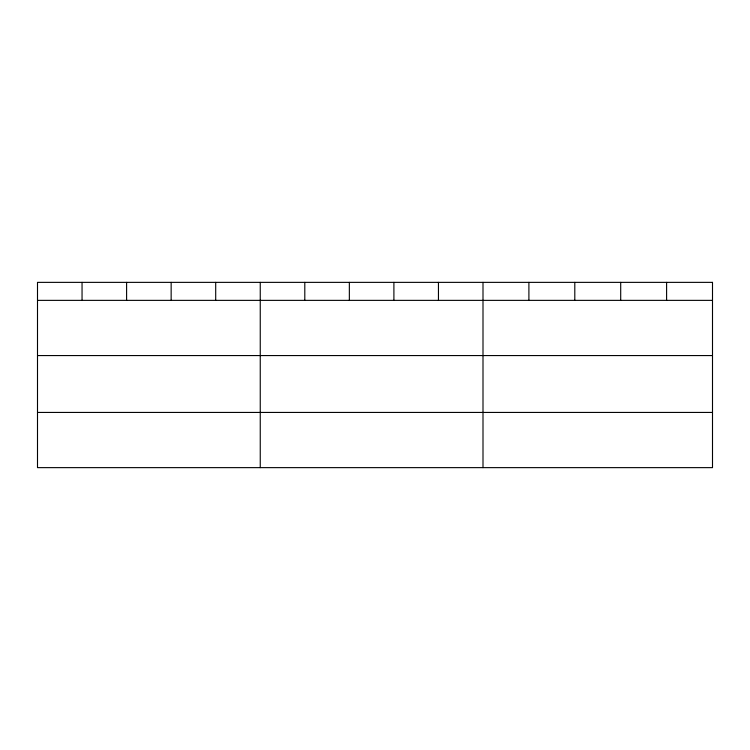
<?xml version="1.0" encoding="UTF-8"?>
<svg xmlns="http://www.w3.org/2000/svg" width="750" height="750" viewBox="0 0 750 750"><rect width="100%" height="100%" fill="white"/><g stroke="black" fill="none" stroke-linecap="round" stroke-linejoin="round"><path stroke-width="1.12" d="M37.5 300.366L712.5 300.366M37.5 355.566L712.5 355.566M37.5 412.434L712.5 412.434M666.6 282.366L666.6 300.366M620.7 282.366L620.7 300.366M574.8 282.366L574.8 300.366M528.9 282.366L528.9 300.366M483 282.366L483 467.634M438.45 282.366L438.45 300.366M393.9 282.366L393.9 300.366M349.35 282.366L349.35 300.366M304.8 282.366L304.8 300.366M260.25 282.366L260.25 467.634M215.7 282.366L215.7 300.366M171.15 282.366L171.15 300.366M126.6 282.366L126.6 300.366M82.05 282.366L82.05 300.366M712.5 282.366L37.5 282.366L37.5 467.634L712.5 467.634L712.5 282.366"/></g></svg>
